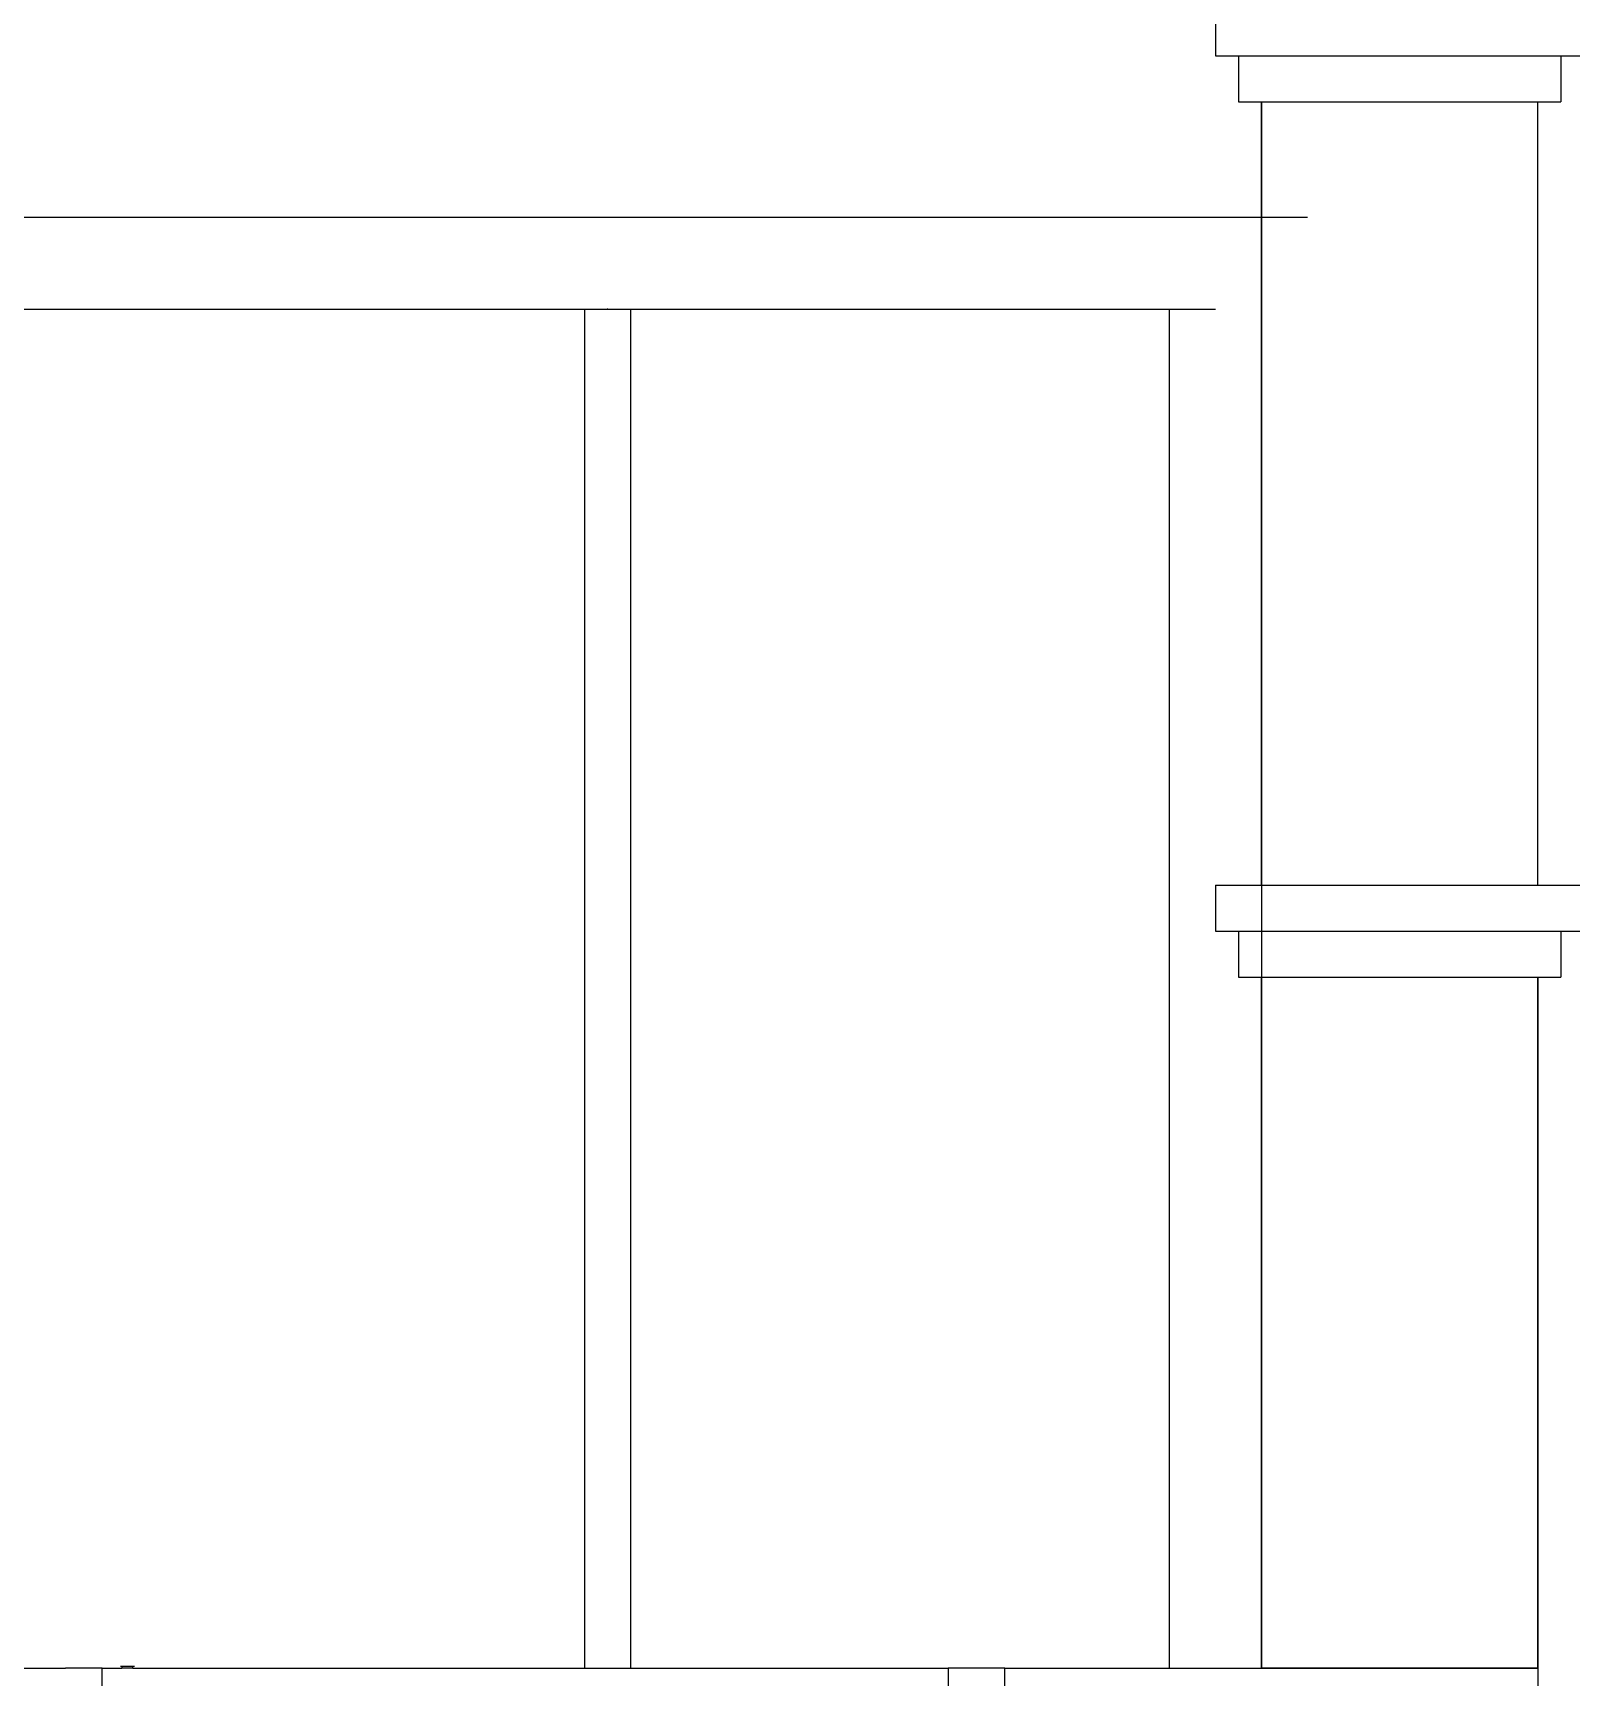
# Model space of a CAD drawing. Header units: inches. Extents: x 1397 to 20304, y -27267 to -746.
# Drawn here: x 3433.2 to 3499.9, y -9089.6 to -9018.3 of the extents above; entities that cross this region are included whole.
import ezdxf

# ---------------------------------------------------------------- set-up
doc = ezdxf.new("R2010")
doc.units = ezdxf.units.IN
doc.header["$LTSCALE"] = 17
doc.header["$MEASUREMENT"] = 0
doc.layers.add('OUTLINE', color=1, linetype='Continuous', lineweight=25)

# ---------------------------------------------------------------- blocks, each defined once
blk = doc.blocks.new('fddd')
for p, q in [((-492.984, -3264.215), (-464.387, -3264.215)), ((-462.804, -3264.215), (-464.387, -3264.215)), ((-462.804, -3265.045), (-462.804, -3264.215)), ((-462.804, -3264.215), (-461.938, -3264.215)), ((-462.005, -3264.125), (-461.938, -3264.125)), ((-461.938, -3264.125), (-461.938, -3264.215)), ((-461.938, -3264.125), (-461.466, -3264.125)), ((-461.466, -3264.215), (-461.938, -3264.215)), ((-461.466, -3264.215), (-461.466, -3264.125)), ((-461.466, -3264.125), (-461.399, -3264.125)), ((-461.466, -3264.215), (-459.017, -3264.215)), ((-459.017, -3264.215), (-430.42, -3264.215)), ((-430.42, -3264.215), (-429.913, -3264.215)), ((-429.913, -3264.215), (-427.464, -3264.215)), ((-427.464, -3264.215), (-426.08, -3264.215)), ((-426.08, -3264.215), (-426.08, -3265.049)), ((-423.612, -3264.215), (-426.08, -3264.215)), ((-423.612, -3265.049), (-423.612, -3264.215)), ((-423.612, -3264.215), (-400.474, -3264.215))]:
    blk.add_line(p, q)

msp = doc.modelspace()

# ---------------------------------------------------------------- linework, layer by layer
at = {"layer": 'OUTLINE'}
for p, q in [((3484.503, -9017.253), (3484.503, -9019.253)), ((3484.503, -9019.253), (3485.503, -9019.253)), ((3485.503, -9019.253), (3485.503, -9021.253)), ((3485.503, -9019.253), (3499.503, -9019.253)), ((3499.503, -9019.253), (3500.503, -9019.253)), ((3499.503, -9019.253), (3499.503, -9021.253)), ((3485.503, -9021.253), (3499.503, -9021.253)), ((3486.503, -9021.253), (3486.503, -9055.253)), ((3498.503, -9055.253), (3498.503, -9021.253)), ((3372.02, -9026.253), (3488.503, -9026.253)), ((3486.503, -9026.253), (3486.503, -9089.253)), ((3486.503, -9026.253), (3486.503, -9055.253)), ((3498.503, -9055.253), (3498.503, -9026.253)), ((3376.02, -9030.253), (3484.503, -9030.253)), ((3457.118, -9030.253), (3457.118, -9089.253)), ((3459.118, -9030.253), (3459.118, -9089.253)), ((3482.503, -9030.253), (3482.503, -9089.253)), ((3484.503, -9055.253), (3500.503, -9055.253)), ((3484.503, -9055.253), (3484.503, -9057.253)), ((3484.503, -9057.253), (3485.503, -9057.253)), ((3485.503, -9057.253), (3485.503, -9059.253)), ((3485.503, -9057.253), (3499.503, -9057.253)), ((3499.503, -9057.253), (3500.503, -9057.253)), ((3499.503, -9057.253), (3499.503, -9059.253)), ((3485.503, -9059.253), (3499.503, -9059.253)), ((3486.503, -9059.253), (3486.503, -9089.253)), ((3498.503, -9089.253), (3498.503, -9059.253)), ((3498.503, -9081.163), (3498.503, -9117.163))]:
    msp.add_line(p, q, dxfattribs=at)
for points in [[(3486.503, -9055.253), (3486.503, -9021.253)], [(3498.503, -9055.253), (3498.503, -9051.163)], [(3486.503, -9055.253), (3498.503, -9055.253)], [(3498.503, -9059.253), (3498.503, -9089.253), (3486.503, -9089.253), (3486.503, -9059.253)]]:
    msp.add_lwpolyline(points, dxfattribs=at)
msp.add_point((3458.118, -9030.253), dxfattribs=at)

# ---------------------------------------------------------------- block references
msp.add_blockref('fddd', (3898.978, -5825.038), dxfattribs=at)

doc.saveas('drawing.dxf')
